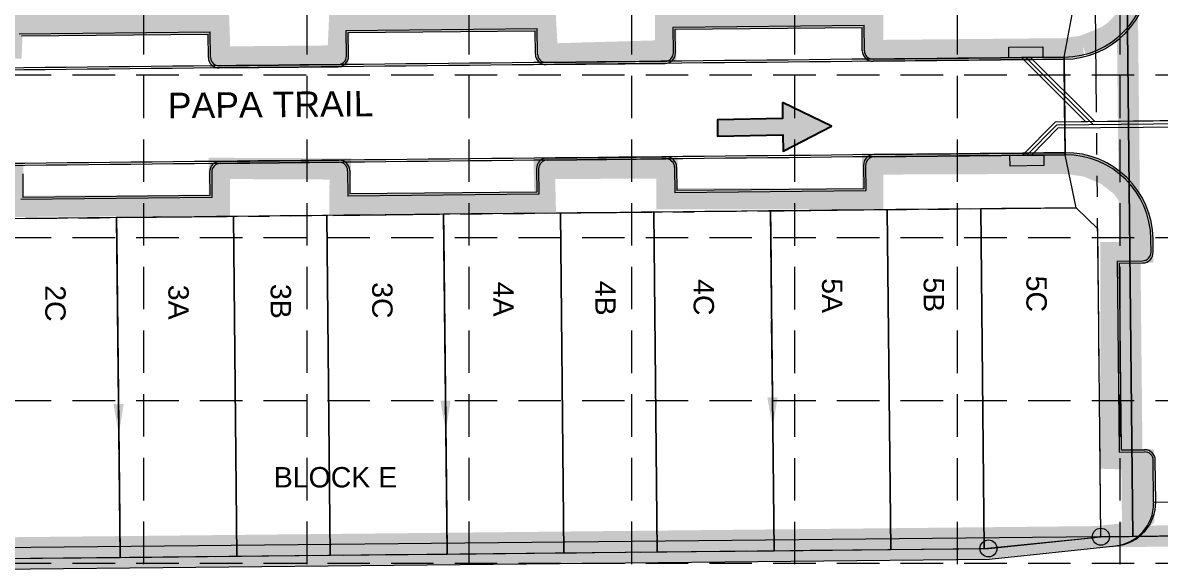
# Model space of a CAD drawing. Extents: x 2509062 to 2510599, y 7103311 to 7105769.
# Drawn here: x 2509495.5 to 2509763.3, y 7104884.7 to 7105012.3 of the extents above; entities that cross this region are included whole.
import ezdxf
from ezdxf.enums import TextEntityAlignment as Align

# ---------------------------------------------------------------- set-up
doc = ezdxf.new("R2010")
doc.units = 0
doc.header["$LTSCALE"] = 40
doc.header["$MEASUREMENT"] = 0
for name, pattern in [('DASHED', [0.75, 0.5, -0.25]), ('HIDDEN', [0.375, 0.25, -0.125]), ('PHANTOM2', [1.25, 0.625, -0.125, 0.125, -0.125, 0.125, -0.125])]:
    doc.linetypes.add(name, pattern=pattern)
for name, color, linetype in [('1 EROSION BLANKET', 84, 'Continuous'), ('C-FLOW-ARRW-2', 7, 'Continuous'), ('C-STNAMES-PH3-N', 1, 'Continuous'), ('C-TOPO-TINN-BACK', 4, 'Continuous'), ('C-TOPO-TINN-CONST', 5, 'Continuous'), ('C-TOPO-TINN-FACE', 2, 'Continuous'), ('C-TOPO-TINN-RTWY', 3, 'Continuous'), ('GRID', 254, 'DASHED'), ('STORM', 5, 'Continuous'), ('XHO461B_PT$0$V-BNDY-N-P2', 2, 'PHANTOM2'), ('XHO461B_ST$0$C-PHASE-BNDY', 14, 'Continuous'), ('XHO461C_PT$0$V-AREA', 6, 'Continuous'), ('XHO461C_PT$0$V-BNDY-N-P3', 3, 'PHANTOM2'), ('XHO461C_PT$0$V-PROP-CORN-N', 2, 'Continuous'), ('XHO461C_PT$0$V-PROP-SUBD-IDEN-BLOK-N-P3', 7, 'Continuous'), ('XHO461C_PT$0$V-PROP-SUBD-IDEN-N-P3', 7, 'Continuous'), ('XHO461C_PT$0$V-PROP-SUBD-N-P3', 7, 'Continuous'), ('XHO461C_PT$0$V-RWAY-LINE-N-P3', 4, 'PHANTOM2'), ('XHO461C_PV$0$C-PHASE-BNDY', 3, 'Continuous'), ('XHO461C_PV$0$C-ROAD-BACK-EX', 12, 'Continuous'), ('XHO461C_PV$0$C-ROAD-BACK-N', 4, 'Continuous'), ('XHO461C_PV$0$C-ROAD-BACK-PH2', 12, 'Continuous'), ('XHO461C_PV$0$C-ROAD-FACE-EX', 12, 'Continuous'), ('XHO461C_PV$0$C-ROAD-FACE-N', 2, 'Continuous'), ('XHO461C_PV$0$C-ROAD-FACE-PH2', 12, 'Continuous'), ('XHO461PT$0$V-BNDY-N-P1', 3, 'Continuous'), ('XHO461ST$0$C-PHASE-BNDY', 3, 'Continuous')]:
    doc.layers.add(name, color=color, linetype=linetype)
doc.styles.get("Standard").update_dxf_attribs({"font": 'ARIAL.TTF'})

msp = doc.modelspace()

# ---------------------------------------------------------------- linework, layer by layer
msp.add_lwpolyline([(2509674.34, 7104993.51), (2509674.4, 7104989.67), (2509659.04, 7104989.42), (2509659.1, 7104985.58), (2509674.46, 7104985.83), (2509674.52, 7104981.99), (2509685.95, 7104987.93), (2509674.34, 7104993.51)], close=True)
at = {"color": 254}
for points in [[(2509674.52, 7104981.99), (2509674.34, 7104993.51), (2509685.95, 7104987.93), (2509674.34, 7104993.51)], [(2509659.04, 7104989.42), (2509659.1, 7104985.58), (2509674.4, 7104989.67), (2509674.46, 7104985.83)]]:
    msp.add_solid(points, dxfattribs=at)
at = {"layer": '1 EROSION BLANKET', "linetype": 'Continuous', "const_width": 5}
msp.add_lwpolyline([(2509756.02, 7105014.97, -0.196263), (2509749.57, 7105008.55, -0.007207), (2509745.08, 7105006.74), (2509740.48, 7105006.12), (2509695.81, 7105005.7), (2509695.63, 7105006.37), (2509695.63, 7105012.97), (2509695.63, 7105013.57), (2509647.9, 7105013.19), (2509646.85, 7105013.18), (2509646.86, 7105005.66), (2509619.53, 7105004.88), (2509619.01, 7105004.88), (2509618.56, 7105012.83), (2509570.43, 7105012.4), (2509570.05, 7105012.39), (2509569.68, 7105004.43), (2509541.89, 7105004.16), (2509541.63, 7105011.89), (2509493, 7105011.72), (2509492.68, 7105003.88)], format="xyb", dxfattribs=at)
msp.add_lwpolyline([(2509464.64, 7104976.46), (2509493.12, 7104976.64), (2509493.18, 7104969.02), (2509541.77, 7104969.28), (2509541.72, 7104977.96), (2509570.24, 7104977.82), (2509570.15, 7104969.63), (2509618.48, 7104969.94), (2509618.28, 7104977.92), (2509647.19, 7104978.09), (2509647.19, 7104970.84), (2509695.59, 7104970.76), (2509695.59, 7104978.99), (2509741.11, 7104979.17), (2509745.86, 7104978.5), (2509750.51, 7104976.58), (2509754.11, 7104973.82), (2509756.83, 7104970.18), (2509758.61, 7104965.69), (2509759.17, 7104961.01), (2509759.17, 7104958.21), (2509752.53, 7104958.15), (2509751.73, 7104958.15), (2509751.65, 7104909.66), (2509759.4, 7104909.39), (2509759.47, 7104906.77), (2509759.47, 7104895.77), (2509758.02, 7104894.46), (2509754.86, 7104891.92), (2509721.36, 7104888.42), (2509391.2, 7104884.92)], dxfattribs=at)
at = {"layer": 'C-FLOW-ARRW-2', "color": 7, "lineweight": 0}
for p, q in [((2509518.02, 7104922.47), (2509517.83, 7104940.46)), ((2509595.01, 7104923.25), (2509594.83, 7104941.24)), ((2509672.01, 7104924.04), (2509671.82, 7104942.03))]:
    msp.add_line(p, q, dxfattribs=at)
for points in [[(2509673.21, 7104924.05), (2509672.08, 7104916.84), (2509670.81, 7104924.03)], [(2509519.22, 7104922.48), (2509518.09, 7104915.27), (2509516.82, 7104922.45)], [(2509596.21, 7104923.27), (2509595.09, 7104916.05), (2509593.81, 7104923.24)]]:
    msp.add_solid(points, dxfattribs=at)
at = {"layer": 'C-TOPO-TINN-BACK', "color": 7, "lineweight": 0}
for p, q in [((2509705.69, 7105003.79, 715.8), (2509700.69, 7105003.74, 715.82)), ((2509710.69, 7105003.84, 715.77), (2509705.69, 7105003.79, 715.8)), ((2509715.69, 7105003.89, 715.74), (2509710.69, 7105003.84, 715.77)), ((2509720.69, 7105003.94, 715.72), (2509715.69, 7105003.89, 715.74)), ((2509725.69, 7105003.99, 715.69), (2509720.69, 7105003.94, 715.72)), ((2509730.69, 7105004.05, 715.66), (2509725.69, 7105003.99, 715.69)), ((2509735.69, 7105004.1, 715.64), (2509730.69, 7105004.05, 715.66)), ((2509740.69, 7105004.15, 715.61), (2509735.69, 7105004.1, 715.64)), ((2509495.71, 7105001.64, 716.93), (2509490.71, 7105001.59, 716.96)), ((2509500.71, 7105001.69, 716.91), (2509495.71, 7105001.64, 716.93)), ((2509505.7, 7105001.74, 716.88), (2509500.71, 7105001.69, 716.91)), ((2509510.7, 7105001.79, 716.85), (2509505.7, 7105001.74, 716.88)), ((2509515.7, 7105001.84, 716.83), (2509510.7, 7105001.79, 716.85)), ((2509520.7, 7105001.9, 716.8), (2509515.7, 7105001.84, 716.83)), ((2509525.7, 7105001.95, 716.77), (2509520.7, 7105001.9, 716.8)), ((2509530.7, 7105002, 716.74), (2509525.7, 7105001.95, 716.77)), ((2509535.7, 7105002.05, 716.72), (2509530.7, 7105002, 716.74)), ((2509540.7, 7105002.1, 716.69), (2509535.7, 7105002.05, 716.72)), ((2509545.7, 7105002.15, 716.66), (2509540.7, 7105002.1, 716.69)), ((2509550.7, 7105002.2, 716.64), (2509545.7, 7105002.15, 716.66)), ((2509555.7, 7105002.25, 716.61), (2509550.7, 7105002.2, 716.64)), ((2509560.7, 7105002.31, 716.58), (2509555.7, 7105002.25, 716.61)), ((2509565.7, 7105002.36, 716.55), (2509560.7, 7105002.31, 716.58)), ((2509570.7, 7105002.41, 716.53), (2509565.7, 7105002.36, 716.55)), ((2509575.7, 7105002.46, 716.5), (2509570.7, 7105002.41, 716.53)), ((2509580.7, 7105002.51, 716.47), (2509575.7, 7105002.46, 716.5)), ((2509585.7, 7105002.56, 716.45), (2509580.7, 7105002.51, 716.47)), ((2509590.7, 7105002.61, 716.42), (2509585.7, 7105002.56, 716.45)), ((2509595.7, 7105002.66, 716.39), (2509590.7, 7105002.61, 716.42)), ((2509600.7, 7105002.71, 716.37), (2509595.7, 7105002.66, 716.39)), ((2509605.7, 7105002.77, 716.34), (2509600.7, 7105002.71, 716.37)), ((2509610.7, 7105002.82, 716.31), (2509605.7, 7105002.77, 716.34)), ((2509615.7, 7105002.87, 716.28), (2509610.7, 7105002.82, 716.31)), ((2509620.7, 7105002.92, 716.26), (2509615.7, 7105002.87, 716.28)), ((2509625.7, 7105002.97, 716.23), (2509620.7, 7105002.92, 716.26)), ((2509630.7, 7105003.02, 716.2), (2509625.7, 7105002.97, 716.23)), ((2509635.7, 7105003.07, 716.18), (2509630.7, 7105003.02, 716.2)), ((2509640.7, 7105003.12, 716.15), (2509635.7, 7105003.07, 716.18)), ((2509645.7, 7105003.18, 716.12), (2509640.7, 7105003.12, 716.15)), ((2509650.7, 7105003.23, 716.1), (2509645.7, 7105003.18, 716.12)), ((2509655.7, 7105003.28, 716.07), (2509650.7, 7105003.23, 716.1)), ((2509660.7, 7105003.33, 716.04), (2509655.7, 7105003.28, 716.07)), ((2509665.7, 7105003.38, 716.01), (2509660.7, 7105003.33, 716.04)), ((2509670.7, 7105003.43, 715.99), (2509665.7, 7105003.38, 716.01)), ((2509675.7, 7105003.48, 715.96), (2509670.7, 7105003.43, 715.99)), ((2509680.7, 7105003.53, 715.93), (2509675.7, 7105003.48, 715.96)), ((2509685.7, 7105003.58, 715.91), (2509680.7, 7105003.53, 715.93)), ((2509690.7, 7105003.64, 715.88), (2509685.7, 7105003.58, 715.91)), ((2509695.69, 7105003.69, 715.85), (2509690.7, 7105003.64, 715.88)), ((2509700.69, 7105003.74, 715.82), (2509695.69, 7105003.69, 715.85)), ((2509595.94, 7104979.66, 716.39), (2509590.94, 7104979.61, 716.42)), ((2509600.94, 7104979.72, 716.37), (2509595.94, 7104979.66, 716.39)), ((2509605.94, 7104979.77, 716.34), (2509600.94, 7104979.72, 716.37)), ((2509610.93, 7104979.82, 716.31), (2509605.94, 7104979.77, 716.34)), ((2509615.93, 7104979.87, 716.28), (2509610.93, 7104979.82, 716.31)), ((2509620.93, 7104979.92, 716.26), (2509615.93, 7104979.87, 716.28)), ((2509625.93, 7104979.97, 716.23), (2509620.93, 7104979.92, 716.26)), ((2509630.93, 7104980.02, 716.2), (2509625.93, 7104979.97, 716.23)), ((2509635.93, 7104980.07, 716.18), (2509630.93, 7104980.02, 716.2)), ((2509640.93, 7104980.13, 716.15), (2509635.93, 7104980.07, 716.18)), ((2509645.93, 7104980.18, 716.12), (2509640.93, 7104980.13, 716.15)), ((2509650.93, 7104980.23, 716.1), (2509645.93, 7104980.18, 716.12)), ((2509655.93, 7104980.28, 716.07), (2509650.93, 7104980.23, 716.1)), ((2509660.93, 7104980.33, 716.04), (2509655.93, 7104980.28, 716.07)), ((2509665.93, 7104980.38, 716.01), (2509660.93, 7104980.33, 716.04)), ((2509670.93, 7104980.43, 715.99), (2509665.93, 7104980.38, 716.01)), ((2509675.93, 7104980.48, 715.96), (2509670.93, 7104980.43, 715.99)), ((2509680.93, 7104980.53, 715.93), (2509675.93, 7104980.48, 715.96)), ((2509685.93, 7104980.59, 715.91), (2509680.93, 7104980.53, 715.93)), ((2509690.93, 7104980.64, 715.88), (2509685.93, 7104980.59, 715.91)), ((2509695.93, 7104980.69, 715.85), (2509690.93, 7104980.64, 715.88)), ((2509700.93, 7104980.74, 715.82), (2509695.93, 7104980.69, 715.85)), ((2509705.93, 7104980.79, 715.8), (2509700.93, 7104980.74, 715.82)), ((2509710.93, 7104980.84, 715.77), (2509705.93, 7104980.79, 715.8)), ((2509715.93, 7104980.89, 715.74), (2509710.93, 7104980.84, 715.77)), ((2509720.93, 7104980.94, 715.72), (2509715.93, 7104980.89, 715.74)), ((2509725.93, 7104981, 715.69), (2509720.93, 7104980.94, 715.72)), ((2509730.93, 7104981.05, 715.66), (2509725.93, 7104981, 715.69)), ((2509735.93, 7104981.1, 715.64), (2509730.93, 7104981.05, 715.66)), ((2509740.93, 7104981.15, 715.61), (2509735.93, 7104981.1, 715.64)), ((2509495.94, 7104978.64, 716.93), (2509490.94, 7104978.59, 716.96)), ((2509500.94, 7104978.69, 716.91), (2509495.94, 7104978.64, 716.93)), ((2509505.94, 7104978.74, 716.88), (2509500.94, 7104978.69, 716.91)), ((2509510.94, 7104978.79, 716.85), (2509505.94, 7104978.74, 716.88)), ((2509515.94, 7104978.85, 716.83), (2509510.94, 7104978.79, 716.85)), ((2509520.94, 7104978.9, 716.8), (2509515.94, 7104978.85, 716.83)), ((2509525.94, 7104978.95, 716.77), (2509520.94, 7104978.9, 716.8)), ((2509530.94, 7104979, 716.74), (2509525.94, 7104978.95, 716.77)), ((2509535.94, 7104979.05, 716.72), (2509530.94, 7104979, 716.74)), ((2509540.94, 7104979.1, 716.69), (2509535.94, 7104979.05, 716.72)), ((2509545.94, 7104979.15, 716.66), (2509540.94, 7104979.1, 716.69)), ((2509550.94, 7104979.2, 716.64), (2509545.94, 7104979.15, 716.66)), ((2509555.94, 7104979.26, 716.61), (2509550.94, 7104979.2, 716.64)), ((2509560.94, 7104979.31, 716.58), (2509555.94, 7104979.26, 716.61)), ((2509565.94, 7104979.36, 716.55), (2509560.94, 7104979.31, 716.58)), ((2509570.94, 7104979.41, 716.53), (2509565.94, 7104979.36, 716.55)), ((2509575.94, 7104979.46, 716.5), (2509570.94, 7104979.41, 716.53)), ((2509580.94, 7104979.51, 716.47), (2509575.94, 7104979.46, 716.5)), ((2509585.94, 7104979.56, 716.45), (2509580.94, 7104979.51, 716.47)), ((2509590.94, 7104979.61, 716.42), (2509585.94, 7104979.56, 716.45))]:
    msp.add_line(p, q, dxfattribs=at)
at = {"layer": 'C-TOPO-TINN-CONST', "color": 7, "lineweight": 0}
for p, q in [((2509517.57, 7104966.36, 717.07), (2509517.62, 7104961.36, 717.6)), ((2509594.56, 7104967.15, 716.65), (2509594.61, 7104962.15, 717)), ((2509671.56, 7104967.94, 716.23), (2509671.61, 7104962.94, 716.5)), ((2509517.62, 7104961.36, 717.6), (2509518.29, 7104895.37, 716.9)), ((2509594.61, 7104962.15, 717), (2509595.29, 7104896.15, 716.3)), ((2509671.61, 7104962.94, 716.5), (2509672.29, 7104896.94, 715.8)), ((2509672.29, 7104896.94, 715.8), (2509672.38, 7104887.94, 715.68)), ((2509518.29, 7104895.37, 716.9), (2509518.39, 7104886.37, 716.8)), ((2509595.29, 7104896.15, 716.3), (2509595.38, 7104887.15, 716.24)), ((2509721.88, 7104888.45, 715.32), (2509749.35, 7104891.23, 715.12)), ((2509490.89, 7104886.08, 717), (2509518.39, 7104886.37, 716.8)), ((2509518.39, 7104886.37, 716.8), (2509545.89, 7104886.65, 716.6)), ((2509545.89, 7104886.65, 716.6), (2509567.88, 7104886.87, 716.44)), ((2509567.88, 7104886.87, 716.44), (2509595.38, 7104887.15, 716.24)), ((2509595.38, 7104887.15, 716.24), (2509622.88, 7104887.44, 716.04)), ((2509622.88, 7104887.44, 716.04), (2509644.88, 7104887.66, 715.88)), ((2509644.88, 7104887.66, 715.88), (2509672.38, 7104887.94, 715.68)), ((2509672.38, 7104887.94, 715.68), (2509699.88, 7104888.22, 715.48)), ((2509699.88, 7104888.22, 715.48), (2509721.88, 7104888.45, 715.32))]:
    msp.add_line(p, q, dxfattribs=at)
at = {"layer": 'C-TOPO-TINN-FACE', "color": 7, "lineweight": 0}
for p, q in [((2509495.71, 7105001.14, 716.43), (2509490.71, 7105001.09, 716.46)), ((2509500.71, 7105001.19, 716.41), (2509495.71, 7105001.14, 716.43)), ((2509505.71, 7105001.24, 716.38), (2509500.71, 7105001.19, 716.41)), ((2509510.71, 7105001.29, 716.35), (2509505.71, 7105001.24, 716.38)), ((2509515.71, 7105001.34, 716.33), (2509510.71, 7105001.29, 716.35)), ((2509520.71, 7105001.4, 716.3), (2509515.71, 7105001.34, 716.33)), ((2509525.71, 7105001.45, 716.27), (2509520.71, 7105001.4, 716.3)), ((2509530.71, 7105001.5, 716.24), (2509525.71, 7105001.45, 716.27)), ((2509535.71, 7105001.55, 716.22), (2509530.71, 7105001.5, 716.24)), ((2509540.71, 7105001.6, 716.19), (2509535.71, 7105001.55, 716.22)), ((2509545.71, 7105001.65, 716.16), (2509540.71, 7105001.6, 716.19)), ((2509550.71, 7105001.7, 716.14), (2509545.71, 7105001.65, 716.16)), ((2509555.71, 7105001.75, 716.11), (2509550.71, 7105001.7, 716.14)), ((2509560.71, 7105001.81, 716.08), (2509555.71, 7105001.75, 716.11)), ((2509565.71, 7105001.86, 716.05), (2509560.71, 7105001.81, 716.08)), ((2509570.71, 7105001.91, 716.03), (2509565.71, 7105001.86, 716.05)), ((2509575.71, 7105001.96, 716), (2509570.71, 7105001.91, 716.03)), ((2509580.71, 7105002.01, 715.97), (2509575.71, 7105001.96, 716)), ((2509585.71, 7105002.06, 715.95), (2509580.71, 7105002.01, 715.97)), ((2509590.71, 7105002.11, 715.92), (2509585.71, 7105002.06, 715.95)), ((2509595.71, 7105002.16, 715.89), (2509590.71, 7105002.11, 715.92)), ((2509600.7, 7105002.21, 715.87), (2509595.71, 7105002.16, 715.89)), ((2509605.7, 7105002.27, 715.84), (2509600.7, 7105002.21, 715.87)), ((2509610.7, 7105002.32, 715.81), (2509605.7, 7105002.27, 715.84)), ((2509615.7, 7105002.37, 715.78), (2509610.7, 7105002.32, 715.81)), ((2509620.7, 7105002.42, 715.76), (2509615.7, 7105002.37, 715.78)), ((2509625.7, 7105002.47, 715.73), (2509620.7, 7105002.42, 715.76)), ((2509630.7, 7105002.52, 715.7), (2509625.7, 7105002.47, 715.73)), ((2509635.7, 7105002.57, 715.68), (2509630.7, 7105002.52, 715.7)), ((2509640.7, 7105002.62, 715.65), (2509635.7, 7105002.57, 715.68)), ((2509645.7, 7105002.68, 715.62), (2509640.7, 7105002.62, 715.65)), ((2509650.7, 7105002.73, 715.6), (2509645.7, 7105002.68, 715.62)), ((2509655.7, 7105002.78, 715.57), (2509650.7, 7105002.73, 715.6)), ((2509660.7, 7105002.83, 715.54), (2509655.7, 7105002.78, 715.57)), ((2509665.7, 7105002.88, 715.51), (2509660.7, 7105002.83, 715.54)), ((2509670.7, 7105002.93, 715.49), (2509665.7, 7105002.88, 715.51)), ((2509675.7, 7105002.98, 715.46), (2509670.7, 7105002.93, 715.49)), ((2509680.7, 7105003.03, 715.43), (2509675.7, 7105002.98, 715.46)), ((2509685.7, 7105003.08, 715.41), (2509680.7, 7105003.03, 715.43)), ((2509690.7, 7105003.14, 715.38), (2509685.7, 7105003.08, 715.41)), ((2509695.7, 7105003.19, 715.35), (2509690.7, 7105003.14, 715.38)), ((2509700.7, 7105003.24, 715.32), (2509695.7, 7105003.19, 715.35)), ((2509705.7, 7105003.29, 715.3), (2509700.7, 7105003.24, 715.32)), ((2509710.7, 7105003.34, 715.27), (2509705.7, 7105003.29, 715.3)), ((2509715.7, 7105003.39, 715.24), (2509710.7, 7105003.34, 715.27)), ((2509720.7, 7105003.44, 715.22), (2509715.7, 7105003.39, 715.24)), ((2509725.7, 7105003.49, 715.19), (2509720.7, 7105003.44, 715.22)), ((2509730.7, 7105003.55, 715.16), (2509725.7, 7105003.49, 715.19)), ((2509735.7, 7105003.6, 715.14), (2509730.7, 7105003.55, 715.16)), ((2509740.7, 7105003.65, 715.11), (2509735.7, 7105003.6, 715.14)), ((2509550.93, 7104979.7, 716.14), (2509545.93, 7104979.65, 716.16)), ((2509555.93, 7104979.76, 716.11), (2509550.93, 7104979.7, 716.14)), ((2509560.93, 7104979.81, 716.08), (2509555.93, 7104979.76, 716.11)), ((2509565.93, 7104979.86, 716.05), (2509560.93, 7104979.81, 716.08)), ((2509570.93, 7104979.91, 716.03), (2509565.93, 7104979.86, 716.05)), ((2509575.93, 7104979.96, 716), (2509570.93, 7104979.91, 716.03)), ((2509580.93, 7104980.01, 715.97), (2509575.93, 7104979.96, 716)), ((2509585.93, 7104980.06, 715.95), (2509580.93, 7104980.01, 715.97)), ((2509590.93, 7104980.11, 715.92), (2509585.93, 7104980.06, 715.95)), ((2509595.93, 7104980.16, 715.89), (2509590.93, 7104980.11, 715.92)), ((2509600.93, 7104980.22, 715.87), (2509595.93, 7104980.16, 715.89)), ((2509605.93, 7104980.27, 715.84), (2509600.93, 7104980.22, 715.87)), ((2509610.93, 7104980.32, 715.81), (2509605.93, 7104980.27, 715.84)), ((2509615.93, 7104980.37, 715.78), (2509610.93, 7104980.32, 715.81)), ((2509620.93, 7104980.42, 715.76), (2509615.93, 7104980.37, 715.78)), ((2509625.93, 7104980.47, 715.73), (2509620.93, 7104980.42, 715.76)), ((2509630.93, 7104980.52, 715.7), (2509625.93, 7104980.47, 715.73)), ((2509635.93, 7104980.57, 715.68), (2509630.93, 7104980.52, 715.7)), ((2509640.93, 7104980.63, 715.65), (2509635.93, 7104980.57, 715.68)), ((2509645.93, 7104980.68, 715.62), (2509640.93, 7104980.63, 715.65)), ((2509650.93, 7104980.73, 715.6), (2509645.93, 7104980.68, 715.62)), ((2509655.93, 7104980.78, 715.57), (2509650.93, 7104980.73, 715.6)), ((2509660.93, 7104980.83, 715.54), (2509655.93, 7104980.78, 715.57)), ((2509665.93, 7104980.88, 715.51), (2509660.93, 7104980.83, 715.54)), ((2509670.93, 7104980.93, 715.49), (2509665.93, 7104980.88, 715.51)), ((2509675.93, 7104980.98, 715.46), (2509670.93, 7104980.93, 715.49)), ((2509680.93, 7104981.03, 715.43), (2509675.93, 7104980.98, 715.46)), ((2509685.93, 7104981.09, 715.41), (2509680.93, 7104981.03, 715.43)), ((2509690.93, 7104981.14, 715.38), (2509685.93, 7104981.09, 715.41)), ((2509695.93, 7104981.19, 715.35), (2509690.93, 7104981.14, 715.38)), ((2509700.92, 7104981.24, 715.32), (2509695.93, 7104981.19, 715.35)), ((2509705.92, 7104981.29, 715.3), (2509700.92, 7104981.24, 715.32)), ((2509710.92, 7104981.34, 715.27), (2509705.92, 7104981.29, 715.3)), ((2509715.92, 7104981.39, 715.24), (2509710.92, 7104981.34, 715.27)), ((2509720.92, 7104981.44, 715.22), (2509715.92, 7104981.39, 715.24)), ((2509725.92, 7104981.5, 715.19), (2509720.92, 7104981.44, 715.22)), ((2509730.92, 7104981.55, 715.16), (2509725.92, 7104981.5, 715.19)), ((2509735.92, 7104981.6, 715.14), (2509730.92, 7104981.55, 715.16)), ((2509740.92, 7104981.65, 715.11), (2509735.92, 7104981.6, 715.14)), ((2509495.94, 7104979.14, 716.43), (2509490.94, 7104979.09, 716.46)), ((2509500.94, 7104979.19, 716.41), (2509495.94, 7104979.14, 716.43)), ((2509505.94, 7104979.24, 716.38), (2509500.94, 7104979.19, 716.41)), ((2509510.93, 7104979.29, 716.35), (2509505.94, 7104979.24, 716.38)), ((2509515.93, 7104979.35, 716.33), (2509510.93, 7104979.29, 716.35)), ((2509520.93, 7104979.4, 716.3), (2509515.93, 7104979.35, 716.33)), ((2509525.93, 7104979.45, 716.27), (2509520.93, 7104979.4, 716.3)), ((2509530.93, 7104979.5, 716.24), (2509525.93, 7104979.45, 716.27)), ((2509535.93, 7104979.55, 716.22), (2509530.93, 7104979.5, 716.24)), ((2509540.93, 7104979.6, 716.19), (2509535.93, 7104979.55, 716.22)), ((2509545.93, 7104979.65, 716.16), (2509540.93, 7104979.6, 716.19))]:
    msp.add_line(p, q, dxfattribs=at)
at = {"layer": 'C-TOPO-TINN-RTWY', "color": 7, "lineweight": 0}
for p, q in [((2509740.69, 7105004.15, 715.6), (2509743.06, 7105016.67, 715.8)), ((2509740.7, 7105003.65, 715.11), (2509740.69, 7105004.15, 715.6)), ((2509740.81, 7104992.65, 715.52), (2509740.7, 7105003.65, 715.11)), ((2509740.92, 7104981.65, 715.11), (2509740.81, 7104992.65, 715.52)), ((2509740.93, 7104981.15, 715.6), (2509740.92, 7104981.65, 715.11)), ((2509743.56, 7104968.68, 715.8), (2509740.93, 7104981.15, 715.6)), ((2509511.07, 7104966.3, 717.11), (2509506.07, 7104966.24, 717.14)), ((2509516.07, 7104966.35, 717.09), (2509511.07, 7104966.3, 717.11)), ((2509521.07, 7104966.4, 717.06), (2509516.07, 7104966.35, 717.09)), ((2509526.07, 7104966.45, 717.03), (2509521.07, 7104966.4, 717.06)), ((2509531.07, 7104966.5, 717), (2509526.07, 7104966.45, 717.03)), ((2509536.07, 7104966.55, 716.98), (2509531.07, 7104966.5, 717)), ((2509541.07, 7104966.6, 716.95), (2509536.07, 7104966.55, 716.98)), ((2509546.07, 7104966.65, 716.92), (2509541.07, 7104966.6, 716.95)), ((2509551.07, 7104966.7, 716.9), (2509546.07, 7104966.65, 716.92)), ((2509556.07, 7104966.76, 716.87), (2509551.07, 7104966.7, 716.9)), ((2509561.07, 7104966.81, 716.84), (2509556.07, 7104966.76, 716.87)), ((2509566.07, 7104966.86, 716.81), (2509561.07, 7104966.81, 716.84)), ((2509571.06, 7104966.91, 716.79), (2509566.07, 7104966.86, 716.81)), ((2509576.06, 7104966.96, 716.76), (2509571.06, 7104966.91, 716.79)), ((2509581.06, 7104967.01, 716.73), (2509576.06, 7104966.96, 716.76)), ((2509586.06, 7104967.06, 716.71), (2509581.06, 7104967.01, 716.73)), ((2509591.06, 7104967.11, 716.68), (2509586.06, 7104967.06, 716.71)), ((2509596.06, 7104967.17, 716.65), (2509591.06, 7104967.11, 716.68)), ((2509601.06, 7104967.22, 716.63), (2509596.06, 7104967.17, 716.65)), ((2509606.06, 7104967.27, 716.6), (2509601.06, 7104967.22, 716.63)), ((2509611.06, 7104967.32, 716.57), (2509606.06, 7104967.27, 716.6)), ((2509616.06, 7104967.37, 716.54), (2509611.06, 7104967.32, 716.57)), ((2509621.06, 7104967.42, 716.52), (2509616.06, 7104967.37, 716.54)), ((2509626.06, 7104967.47, 716.49), (2509621.06, 7104967.42, 716.52)), ((2509631.06, 7104967.52, 716.46), (2509626.06, 7104967.47, 716.49)), ((2509636.06, 7104967.57, 716.44), (2509631.06, 7104967.52, 716.46)), ((2509641.06, 7104967.63, 716.41), (2509636.06, 7104967.57, 716.44)), ((2509646.06, 7104967.68, 716.38), (2509641.06, 7104967.63, 716.41)), ((2509651.06, 7104967.73, 716.36), (2509646.06, 7104967.68, 716.38)), ((2509656.06, 7104967.78, 716.33), (2509651.06, 7104967.73, 716.36)), ((2509661.06, 7104967.83, 716.3), (2509656.06, 7104967.78, 716.33)), ((2509666.06, 7104967.88, 716.27), (2509661.06, 7104967.83, 716.3)), ((2509671.06, 7104967.93, 716.25), (2509666.06, 7104967.88, 716.27)), ((2509676.06, 7104967.98, 716.22), (2509671.06, 7104967.93, 716.25)), ((2509681.06, 7104968.04, 716.19), (2509676.06, 7104967.98, 716.22)), ((2509686.06, 7104968.09, 716.17), (2509681.06, 7104968.04, 716.19)), ((2509691.06, 7104968.14, 716.14), (2509686.06, 7104968.09, 716.17)), ((2509696.06, 7104968.19, 716.11), (2509691.06, 7104968.14, 716.14)), ((2509701.06, 7104968.24, 716.08), (2509696.06, 7104968.19, 716.11)), ((2509706.06, 7104968.29, 716.06), (2509701.06, 7104968.24, 716.08)), ((2509711.06, 7104968.34, 716.03), (2509706.06, 7104968.29, 716.06)), ((2509716.06, 7104968.39, 716), (2509711.06, 7104968.34, 716.03)), ((2509721.06, 7104968.44, 715.98), (2509716.06, 7104968.39, 716)), ((2509726.06, 7104968.5, 715.95), (2509721.06, 7104968.44, 715.98)), ((2509731.06, 7104968.55, 715.92), (2509726.06, 7104968.5, 715.95)), ((2509736.06, 7104968.6, 715.9), (2509731.06, 7104968.55, 715.92)), ((2509743.56, 7104968.68, 715.8), (2509736.06, 7104968.6, 715.9)), ((2509748.61, 7104963.73, 715.8), (2509743.56, 7104968.68, 715.8)), ((2509496.07, 7104966.14, 717.19), (2509491.07, 7104966.09, 717.22)), ((2509501.07, 7104966.19, 717.17), (2509496.07, 7104966.14, 717.19)), ((2509506.07, 7104966.24, 717.14), (2509501.07, 7104966.19, 717.17)), ((2509749.35, 7104891.23, 715.12), (2509748.61, 7104963.73, 715.8))]:
    msp.add_line(p, q, dxfattribs=at)
at = {"layer": 'GRID', "color": 252, "linetype": 'HIDDEN', "lineweight": 0}
for p, q in [((2509600.58, 7103504.78), (2509600.58, 7105728.4)), ((2509638.91, 7103504.77), (2509638.91, 7105728.4)), ((2509677.25, 7103504.76), (2509677.25, 7105728.4)), ((2509715.59, 7103504.76), (2509715.59, 7105728.4)), ((2509753.93, 7103504.75), (2509753.93, 7105728.4)), ((2509523.91, 7103504.79), (2509523.99, 7105726.86)), ((2509562.26, 7103504.78), (2509562.49, 7105726.81)), ((2509102.19, 7104999.99), (2510559.01, 7104999.99)), ((2509102.19, 7104961.65), (2510559.01, 7104961.65)), ((2509102.19, 7104923.32), (2510559.01, 7104923.32)), ((2509102.19, 7104884.98), (2510559.01, 7104884.98))]:
    msp.add_line(p, q, dxfattribs=at)
at = {"layer": 'STORM', "lineweight": 0}
for p, q in [((2509727.67, 7105006.52), (2509735.67, 7105006.6)), ((2509727.67, 7105006.52), (2509735.67, 7105006.6)), ((2509727.69, 7105004.02), (2509727.67, 7105006.52)), ((2509727.69, 7105004.02), (2509727.67, 7105006.52)), ((2509735.67, 7105006.6), (2509735.69, 7105004.1)), ((2509735.67, 7105006.6), (2509735.69, 7105004.1)), ((2509735.69, 7105004.1), (2509727.69, 7105004.02)), ((2509735.69, 7105004.1), (2509727.69, 7105004.02)), ((2509730.64, 7105004.05), (2509745.8, 7104988.95)), ((2509730.64, 7105004.05), (2509745.8, 7104988.95)), ((2509731.69, 7105004.06), (2509747.6, 7104988.22)), ((2509731.69, 7105004.06), (2509747.6, 7104988.22)), ((2509732.75, 7105004.07), (2509747.91, 7104988.97)), ((2509732.75, 7105004.07), (2509747.91, 7104988.97)), ((2509730.86, 7104981.05), (2509738.61, 7104988.88)), ((2509730.86, 7104981.05), (2509738.61, 7104988.88)), ((2509731.93, 7104981.06), (2509738.93, 7104988.13)), ((2509731.93, 7104981.06), (2509738.93, 7104988.13)), ((2509785.31, 7104989.36), (2509738.61, 7104988.88)), ((2509784.1, 7104989.34), (2509738.61, 7104988.88)), ((2509792.11, 7104988.68), (2509738.93, 7104988.13)), ((2509792.11, 7104988.68), (2509738.93, 7104988.13)), ((2509792.12, 7104987.93), (2509739.24, 7104987.39)), ((2509784.12, 7104987.84), (2509739.24, 7104987.39)), ((2509732.99, 7104981.07), (2509739.24, 7104987.39)), ((2509732.99, 7104981.07), (2509739.24, 7104987.39)), ((2509727.93, 7104981.02), (2509735.93, 7104981.1)), ((2509727.93, 7104981.02), (2509735.93, 7104981.1)), ((2509727.95, 7104978.52), (2509727.93, 7104981.02)), ((2509727.95, 7104978.52), (2509727.93, 7104981.02)), ((2509735.93, 7104981.1), (2509735.95, 7104978.6)), ((2509735.93, 7104981.1), (2509735.95, 7104978.6)), ((2509735.95, 7104978.6), (2509727.95, 7104978.52)), ((2509735.95, 7104978.6), (2509727.95, 7104978.52))]:
    msp.add_line(p, q, dxfattribs=at)
at = {"layer": 'XHO461B_PT$0$V-BNDY-N-P2', "color": 7, "lineweight": 0}
for q in [(2509747.07, 7105114.22), (2509797.35, 7104891.72)]:
    msp.add_line((2509749.35, 7104891.23), q, dxfattribs=at)
at = {"layer": 'XHO461B_ST$0$C-PHASE-BNDY', "color": 7, "lineweight": 0}
for p, q in [((2509756.85, 7104891.31), (2509754.67, 7105104.3)), ((2509754.67, 7105104.3), (2509756.85, 7104891.31)), ((2509756.85, 7104891.31), (2509364.37, 7104887.29)), ((2509797.35, 7104891.72), (2509756.85, 7104891.31))]:
    msp.add_line(p, q, dxfattribs=at)
at = {"layer": 'XHO461C_PT$0$V-AREA', "color": 7, "lineweight": 0}
for p, q in [((2509517.57, 7104966.36), (2509490.07, 7104966.08)), ((2509545.07, 7104966.64), (2509517.57, 7104966.36)), ((2509517.57, 7104966.36), (2509518.39, 7104886.37)), ((2509518.39, 7104886.37), (2509517.57, 7104966.36)), ((2509567.07, 7104966.87), (2509545.07, 7104966.64)), ((2509545.07, 7104966.64), (2509545.89, 7104886.65)), ((2509545.89, 7104886.65), (2509545.07, 7104966.64)), ((2509594.56, 7104967.15), (2509567.07, 7104966.87)), ((2509567.07, 7104966.87), (2509567.88, 7104886.87)), ((2509567.88, 7104886.87), (2509567.07, 7104966.87)), ((2509622.06, 7104967.43), (2509594.56, 7104967.15)), ((2509594.56, 7104967.15), (2509595.38, 7104887.15)), ((2509595.38, 7104887.15), (2509594.56, 7104967.15)), ((2509644.06, 7104967.66), (2509622.06, 7104967.43)), ((2509622.06, 7104967.43), (2509622.88, 7104887.44)), ((2509622.88, 7104887.44), (2509622.06, 7104967.43)), ((2509671.56, 7104967.94), (2509644.06, 7104967.66)), ((2509644.06, 7104967.66), (2509644.88, 7104887.66)), ((2509644.88, 7104887.66), (2509644.06, 7104967.66)), ((2509699.06, 7104968.22), (2509671.56, 7104967.94)), ((2509671.56, 7104967.94), (2509672.38, 7104887.94)), ((2509672.38, 7104887.94), (2509671.56, 7104967.94)), ((2509721.06, 7104968.44), (2509699.06, 7104968.22)), ((2509699.06, 7104968.22), (2509699.88, 7104888.22)), ((2509699.88, 7104888.22), (2509699.06, 7104968.22)), ((2509743.56, 7104968.68), (2509721.06, 7104968.44)), ((2509721.06, 7104968.44), (2509721.88, 7104888.45)), ((2509721.88, 7104888.45), (2509721.06, 7104968.44)), ((2509748.61, 7104963.73), (2509743.56, 7104968.68)), ((2509749.35, 7104891.23), (2509748.61, 7104963.73)), ((2509722.88, 7104888.46), (2509749.35, 7104891.23)), ((2509490.89, 7104886.08), (2509518.39, 7104886.37)), ((2509518.39, 7104886.37), (2509545.89, 7104886.65)), ((2509545.89, 7104886.65), (2509567.88, 7104886.87)), ((2509567.88, 7104886.87), (2509595.38, 7104887.15)), ((2509595.38, 7104887.15), (2509622.88, 7104887.44)), ((2509622.88, 7104887.44), (2509644.88, 7104887.66)), ((2509644.88, 7104887.66), (2509672.38, 7104887.94)), ((2509672.38, 7104887.94), (2509699.88, 7104888.22)), ((2509699.88, 7104888.22), (2509721.88, 7104888.45)), ((2509721.88, 7104888.45), (2509722.88, 7104888.46))]:
    msp.add_line(p, q, dxfattribs=at)
at = {"layer": 'XHO461C_PT$0$V-BNDY-N-P3', "color": 7, "lineweight": 0}
for p, q in [((2509722.88, 7104888.46), (2509749.35, 7104891.23)), ((2509390.89, 7104885.06), (2509722.88, 7104888.46))]:
    msp.add_line(p, q, dxfattribs=at)
at = {"layer": 'XHO461C_PT$0$V-PROP-CORN-N', "color": 7, "lineweight": 0}
for centre in [(2509749.35, 7104891.23), (2509722.88, 7104888.46)]:
    msp.add_circle(centre, 2, dxfattribs=at)
at = {"layer": 'XHO461C_PT$0$V-PROP-SUBD-N-P3', "color": 7, "lineweight": 0}
for p, q in [((2509518.39, 7104886.37), (2509517.57, 7104966.36)), ((2509545.89, 7104886.65), (2509545.07, 7104966.64)), ((2509567.88, 7104886.87), (2509567.07, 7104966.87)), ((2509595.38, 7104887.15), (2509594.56, 7104967.15)), ((2509622.88, 7104887.44), (2509622.06, 7104967.43)), ((2509644.88, 7104887.66), (2509644.06, 7104967.66)), ((2509672.38, 7104887.94), (2509671.56, 7104967.94)), ((2509699.88, 7104888.22), (2509699.06, 7104968.22)), ((2509721.88, 7104888.45), (2509721.06, 7104968.44))]:
    msp.add_line(p, q, dxfattribs=at)
at = {"layer": 'XHO461C_PT$0$V-RWAY-LINE-N-P3', "color": 7, "lineweight": 0}
for p, q in [((2509368.58, 7104964.84), (2509743.56, 7104968.68)), ((2509748.61, 7104963.73), (2509743.56, 7104968.68)), ((2509722.88, 7104888.46), (2509749.35, 7104891.23)), ((2509390.89, 7104885.06), (2509722.88, 7104888.46))]:
    msp.add_line(p, q, dxfattribs=at)
at = {"layer": 'XHO461C_PV$0$C-PHASE-BNDY', "color": 7, "lineweight": 0}
for p, q in [((2509756.85, 7104891.31), (2509754.67, 7105104.3)), ((2509754.67, 7105104.3), (2509756.85, 7104891.31)), ((2509756.85, 7104891.31), (2509364.37, 7104887.29)), ((2509797.35, 7104891.72), (2509756.85, 7104891.31))]:
    msp.add_line(p, q, dxfattribs=at)
at = {"layer": 'XHO461C_PV$0$C-PHASE-BNDY', "color": 7, "const_width": 5}
for points in [[(2510322.72, 7105150.94), (2510322.77, 7105146.28), (2510184.28, 7105144.86), (2510184.65, 7105108.7), (2509754.67, 7105104.3), (2509756.85, 7104891.31), (2509364.37, 7104887.29), (2509360.8, 7105235.77), (2509198.02, 7105234.75), (2509197.9, 7105245.33)], [(2510330.97, 7104221.41), (2510330.97, 7104221.41), (2509985.5, 7104217.79), (2509984.67, 7104350.11), (2509956.87, 7104350.11), (2509952.34, 7104795.8), (2509803.34, 7104794.28), (2509798.29, 7104799.23), (2509797.35, 7104891.72), (2509756.85, 7104891.31), (2509754.67, 7105104.3), (2510184.65, 7105108.7), (2510184.28, 7105144.86), (2510321.28, 7105145.14), (2510321.3, 7105142.86)]]:
    msp.add_lwpolyline(points, dxfattribs=at)
at = {"layer": 'XHO461C_PV$0$C-ROAD-BACK-EX', "color": 7, "lineweight": 0}
for q in [(2509784.76, 7104899.64), (2509761.77, 7104899.13)]:
    msp.add_line((2509761.77, 7104899.4), q, dxfattribs=at)
msp.add_arc((2509751.77, 7104899.03), 10, 275.9758, 0.5865, dxfattribs=at)
at = {"layer": 'XHO461C_PV$0$C-ROAD-BACK-N', "color": 7, "lineweight": 0}
for p, q in [((2509494.62, 7105009.63), (2509539.62, 7105010.09)), ((2509539.68, 7105004.09), (2509539.62, 7105010.09)), ((2509571.62, 7105010.42), (2509616.62, 7105010.88)), ((2509571.68, 7105004.42), (2509571.62, 7105010.42)), ((2509616.68, 7105004.88), (2509616.62, 7105010.88)), ((2509648.62, 7105011.21), (2509693.61, 7105011.67)), ((2509648.68, 7105005.21), (2509648.62, 7105011.21)), ((2509693.67, 7105005.67), (2509693.61, 7105011.67)), ((2509695.69, 7105003.69), (2509740.69, 7105004.15)), ((2509541.7, 7105002.11), (2509569.7, 7105002.4)), ((2509618.7, 7105002.9), (2509646.7, 7105003.19)), ((2509618.93, 7104979.9), (2509646.93, 7104980.19)), ((2509695.93, 7104980.69), (2509740.93, 7104981.15)), ((2509539.96, 7104977.09), (2509540.02, 7104971.09)), ((2509541.94, 7104979.11), (2509569.94, 7104979.4)), ((2509571.96, 7104977.42), (2509572.02, 7104971.42)), ((2509616.95, 7104977.88), (2509617.02, 7104971.88)), ((2509648.95, 7104978.21), (2509649.01, 7104972.21)), ((2509693.95, 7104978.67), (2509694.01, 7104972.67)), ((2509617.02, 7104971.88), (2509572.02, 7104971.42)), ((2509694.01, 7104972.67), (2509649.01, 7104972.21)), ((2509540.02, 7104971.09), (2509495.02, 7104970.63))]:
    msp.add_line(p, q, dxfattribs=at)
for centre, start, end in [((2509541.68, 7105004.11), 180.5865, 270.5865), ((2509569.68, 7105004.4), 270.5865, 0.5865), ((2509618.68, 7105004.9), 180.5865, 270.5865), ((2509646.68, 7105005.19), 270.5865, 0.5865), ((2509695.67, 7105005.69), 180.5865, 270.5865), ((2509618.95, 7104977.9), 90.5865, 180.5865), ((2509646.95, 7104978.19), 0.5865, 90.5865), ((2509695.95, 7104978.69), 90.5865, 180.5865), ((2509541.96, 7104977.11), 90.5865, 180.5865), ((2509569.96, 7104977.4), 0.5865, 90.5865)]:
    msp.add_arc(centre, 2, start, end, dxfattribs=at)
at = {"layer": 'XHO461C_PV$0$C-ROAD-BACK-PH2', "color": 7, "lineweight": 0}
for p, q in [((2509740.69, 7105004.15), (2509740.93, 7104981.15)), ((2509761.16, 7104958.22), (2509761.13, 7104961.36)), ((2509753.18, 7104956.14), (2509759.18, 7104956.2)), ((2509753.18, 7104956.14), (2509753.65, 7104911.14)), ((2509753.65, 7104911.14), (2509759.64, 7104911.2)), ((2509761.77, 7104899.4), (2509761.67, 7104909.22))]:
    msp.add_line(p, q, dxfattribs=at)
for centre, radius, start, end in [((2509740.49, 7105024.15), 20, 270.5865, 0.5865), ((2509741.13, 7104961.15), 20, 0.5865, 90.5865), ((2509759.16, 7104958.2), 2, 270.5865, 0.5865), ((2509759.67, 7104909.2), 2, 0.5865, 90.5865)]:
    msp.add_arc(centre, radius, start, end, dxfattribs=at)
at = {"layer": 'XHO461C_PV$0$C-ROAD-FACE-EX', "color": 7, "lineweight": 0}
for p, q in [((2509723.02, 7104885.96), (2509752.81, 7104889.08)), ((2509390.8, 7104882.56), (2509723.02, 7104885.96))]:
    msp.add_line(p, q, dxfattribs=at)
msp.add_arc((2509752.02, 7104899.31), 10.25, 275.9758, 0.5865, dxfattribs=at)
at = {"layer": 'XHO461C_PV$0$C-ROAD-FACE-N', "color": 7, "lineweight": 0}
for p, q in [((2509495.13, 7105009.14), (2509539.13, 7105009.59)), ((2509539.18, 7105004.09), (2509539.13, 7105009.59)), ((2509572.12, 7105009.93), (2509616.12, 7105010.38)), ((2509572.18, 7105004.43), (2509572.12, 7105009.93)), ((2509616.18, 7105004.88), (2509616.12, 7105010.38)), ((2509649.12, 7105010.71), (2509693.12, 7105011.16)), ((2509649.18, 7105005.21), (2509649.12, 7105010.71)), ((2509693.17, 7105005.66), (2509693.12, 7105011.16)), ((2509541.71, 7105001.61), (2509569.71, 7105001.9)), ((2509618.7, 7105002.4), (2509646.7, 7105002.69)), ((2509695.7, 7105003.19), (2509740.7, 7105003.65)), ((2509541.93, 7104979.61), (2509569.93, 7104979.9)), ((2509618.93, 7104980.4), (2509646.93, 7104980.69)), ((2509695.93, 7104981.19), (2509740.92, 7104981.65)), ((2509539.46, 7104977.09), (2509539.52, 7104971.59)), ((2509572.46, 7104977.43), (2509572.51, 7104971.93)), ((2509616.45, 7104977.88), (2509616.51, 7104972.38)), ((2509649.45, 7104978.22), (2509649.51, 7104972.72)), ((2509693.45, 7104978.67), (2509693.51, 7104973.17)), ((2509495.46, 7104976.64), (2509495.52, 7104971.14)), ((2509616.51, 7104972.38), (2509572.51, 7104971.93)), ((2509693.51, 7104973.17), (2509649.51, 7104972.72)), ((2509539.52, 7104971.59), (2509495.52, 7104971.14))]:
    msp.add_line(p, q, dxfattribs=at)
for centre, start, end in [((2509541.68, 7105004.11), 180.5865, 270.5865), ((2509569.68, 7105004.4), 270.5865, 0.5865), ((2509618.68, 7105004.9), 180.5865, 270.5865), ((2509646.68, 7105005.19), 270.5865, 0.5865), ((2509695.67, 7105005.69), 180.5865, 270.5865), ((2509569.96, 7104977.4), 0.5865, 90.5865), ((2509618.95, 7104977.9), 90.5865, 180.5865), ((2509646.95, 7104978.19), 0.5865, 90.5865), ((2509695.95, 7104978.69), 90.5865, 180.5865), ((2509541.96, 7104977.11), 90.5865, 180.5865)]:
    msp.add_arc(centre, 2.5, start, end, dxfattribs=at)
at = {"layer": 'XHO461C_PV$0$C-ROAD-FACE-PH2', "color": 7, "lineweight": 0}
for p, q in [((2509761.66, 7104958.23), (2509761.63, 7104961.36)), ((2509753.69, 7104955.65), (2509759.19, 7104955.7)), ((2509753.69, 7104955.65), (2509754.14, 7104911.65)), ((2509754.14, 7104911.65), (2509759.64, 7104911.7)), ((2509762.27, 7104899.41), (2509762.17, 7104909.23))]:
    msp.add_line(p, q, dxfattribs=at)
for centre, radius, start, end in [((2509740.49, 7105024.15), 20.5, 270.5865, 0.5865), ((2509741.13, 7104961.15), 20.5, 0.5865, 90.5865), ((2509759.16, 7104958.2), 2.5, 270.5865, 0.5865), ((2509759.67, 7104909.2), 2.5, 0.5865, 90.5865)]:
    msp.add_arc(centre, radius, start, end, dxfattribs=at)
at = {"layer": 'XHO461PT$0$V-BNDY-N-P1', "color": 7, "lineweight": 0}
for p, q in [((2509749.35, 7104891.23), (2509797.35, 7104891.72)), ((2509722.88, 7104888.46), (2509749.35, 7104891.23)), ((2509390.89, 7104885.06), (2509722.88, 7104888.46))]:
    msp.add_line(p, q, dxfattribs=at)
at = {"layer": 'XHO461ST$0$C-PHASE-BNDY', "color": 7, "lineweight": 0}
for p, q in [((2509754.67, 7105104.3), (2509756.85, 7104891.31)), ((2509756.85, 7104891.31), (2509364.37, 7104887.29))]:
    msp.add_line(p, q, dxfattribs=at)

# ---------------------------------------------------------------- texts
at = {"layer": 'C-STNAMES-PH3-N', "color": 7, "lineweight": 0}
msp.add_text('PAPA TRAIL', height=6, rotation=0.5867, dxfattribs=at).set_placement((2509529.64, 7104989.74))
at = {"layer": 'XHO461C_PT$0$V-PROP-SUBD-IDEN-BLOK-N-P3', "color": 7, "lineweight": 0}
msp.add_text('BLOCK E', height=4.8, dxfattribs=at).set_placement((2509554.58, 7104902.83))
at = {"layer": 'XHO461C_PT$0$V-PROP-SUBD-IDEN-N-P3', "color": 7, "lineweight": 0}
for s, p in [('3A', (2509532.16, 7104946.44)), ('3B', (2509556.24, 7104946.65)), ('3C', (2509580.15, 7104946.88)), ('4A', (2509608.66, 7104947.15)), ('4B', (2509632.69, 7104947.38)), ('4C', (2509655.84, 7104947.6)), ('5A', (2509686.05, 7104947.99)), ('5B', (2509709.99, 7104948.2)), ('5C', (2509734.21, 7104948.42)), ('2C', (2509503.16, 7104946.17))]:
    msp.add_text(s, height=4.8, rotation=270, dxfattribs=at).set_placement(p, align=Align.MIDDLE)

doc.saveas('drawing.dxf')
